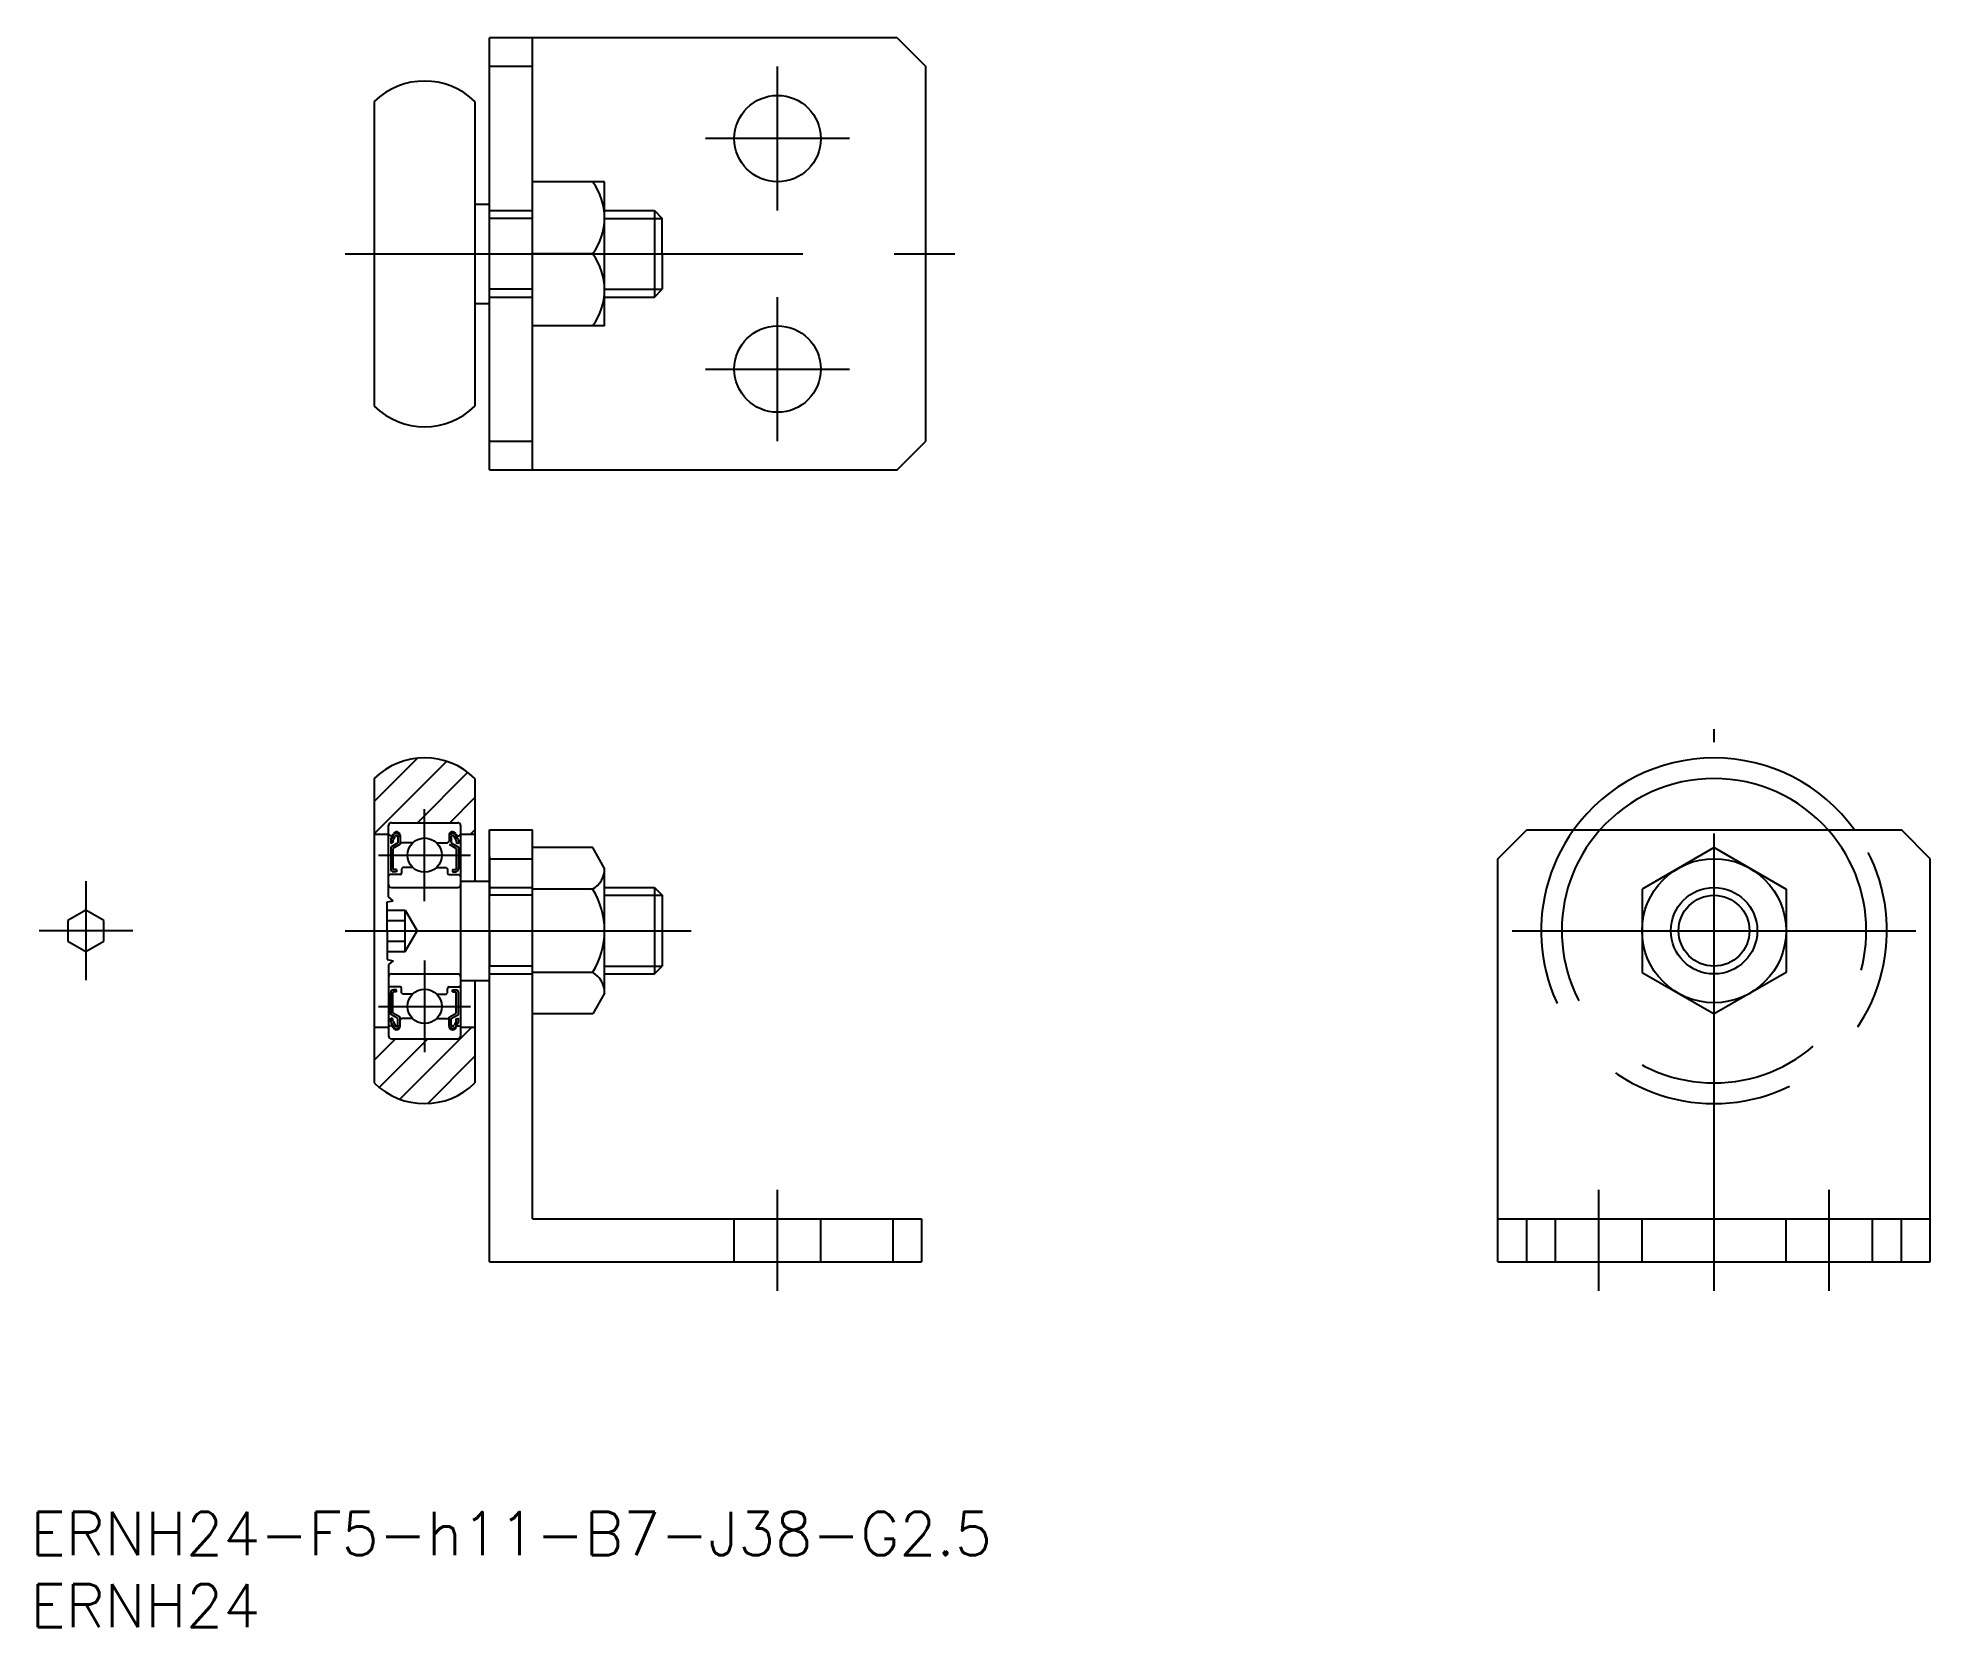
# Model space of a CAD drawing. Extents: x -23 to 108, y -48 to 62.
import ezdxf

# ---------------------------------------------------------------- set-up
doc = ezdxf.new("R2010")
doc.units = 0
doc.linetypes.add('CENTER', pattern=[50.8, 31.75, -6.35, 6.35, -6.35])
doc.linetypes.add('DASHED', pattern=[19.05, 12.7, -6.35])
doc.layers.get('0').update_dxf_attribs({"linetype": 'CONTINUOUS'})
doc.layers.add('CENTER', color=1, linetype='CONTINUOUS')
doc.styles.get("Standard").update_dxf_attribs({"font": 'txt.shx', "height": 3, "bigfont": 'bigfont.shx'})

msp = doc.modelspace()

# ---------------------------------------------------------------- linework, layer by layer
at = {"color": 7, "linetype": 'CONTINUOUS'}
for p, q in [((36.3, 62), (8, 62)), ((8, 32), (8, 62)), ((11, 32), (11, 62)), ((36.3, 62), (38.3, 60)), ((11, 60), (8, 60)), ((38.3, 34), (38.3, 60)), ((0, 57.57), (0, 36.43)), ((7, 57.57), (7, 36.43)), ((16, 52), (11, 52)), ((11, 42), (11, 52)), ((16, 42), (16, 52)), ((7, 50.45), (8, 50.45)), ((16, 50), (19.46, 50)), ((19.46, 50), (19.46, 44)), ((19.46, 50), (20, 49.46)), ((20, 47), (20, 49.46)), ((15.17, 47), (11, 47)), ((20, 47), (20, 44.54)), ((7, 43.55), (8, 43.55)), ((16, 44), (19.4, 44)), ((16, 44), (19.46, 44)), ((19.46, 44), (20, 44.54)), ((16, 42), (11, 42)), ((8, 34), (11, 34)), ((36.3, 32), (38.3, 34)), ((8, 32), (8.3, 32)), ((8.3, 32), (36.3, 32)), ((0, 10.57), (0, -10.57)), ((7, 10.57), (7, 3.45)), ((0, 6.7), (1, 6.7)), ((1, 2.35), (1, 7.3)), ((1.1, 6.6), (1, 6.7)), ((1.25, 6.6), (1.1, 6.6)), ((1.16, 6.35), (1.36, 6.69)), ((1.2, 7.5), (5.8, 7.5)), ((1.33, 6.74), (1.25, 6.6)), ((1.8, 6.62), (1.8, 6.01)), ((5.2, 6.62), (5.2, 6.2)), ((5.84, 6.35), (5.64, 6.69)), ((5.67, 6.74), (5.75, 6.6)), ((5.75, 6.6), (5.9, 6.6)), ((5.9, 6.6), (6, 6.7)), ((6, 7.3), (6, -7.3)), ((6, 6.7), (7, 6.7)), ((8, -23), (8, 7)), ((8, 7), (11, 7)), ((11, -20), (11, 7)), ((78, 5), (80, 7)), ((80, 7), (106, 7)), ((108, 5), (106, 7)), ((0, 5.29), (0, 5.29)), ((1.15, 6.3), (1.15, 6.06)), ((1.3, 6.12), (1.15, 6.06)), ((1.65, 6.1), (1.15, 5.81)), ((1.15, 5.81), (1.15, 4.3)), ((1.3, 6.26), (1.3, 6.12)), ((1.8, 6.01), (1.3, 5.72)), ((1.3, 5.72), (1.3, 4.25)), ((1.31, 6.31), (1.45, 6.55)), ((1.65, 6.52), (1.65, 6.1)), ((1.9, 6.1), (1.8, 6.2)), ((2.67, 6.1), (1.9, 6.1)), ((4.33, 6.1), (5.1, 6.1)), ((5.1, 6.1), (5.2, 6.2)), ((5.2, 6.01), (5.7, 5.72)), ((5.35, 6.52), (5.35, 6.1)), ((5.35, 6.1), (5.85, 5.81)), ((5.69, 6.31), (5.55, 6.55)), ((5.7, 6.26), (5.7, 6.12)), ((5.7, 6.12), (5.85, 6.06)), ((5.7, 5.72), (5.7, 4.25)), ((5.85, 6.3), (5.85, 6.06)), ((5.85, 5.81), (5.85, 4.3)), ((15.17, 5.77), (11, 5.77)), ((16, 4.33), (15.17, 5.77)), ((93, 5.77), (88, 2.89)), ((93, 5.77), (98, 2.89)), ((1.55, 4.25), (1.3, 4.25)), ((1.55, 4.1), (1.35, 4.1)), ((1.55, 4.25), (1.55, 4.1)), ((2, 4.4), (1.9, 4.3)), ((1.9, 4.3), (1.9, 4)), ((2.67, 4.4), (2, 4.4)), ((4.33, 4.4), (5, 4.4)), ((5, 4.4), (5.1, 4.3)), ((5.1, 4.3), (5.1, 4)), ((5.45, 4.25), (5.7, 4.25)), ((5.45, 4.25), (5.45, 4.1)), ((5.45, 4.1), (5.65, 4.1)), ((8, 5.15), (8, 2.4)), ((8, 5), (11, 5)), ((16, -4.33), (16, 4.33)), ((78, -23), (78, 5)), ((108, -23), (108, 5)), ((1.1, 3.9), (1, 3.8)), ((1.8, 3.9), (1.1, 3.9)), ((1.2, 3), (5.8, 3)), ((1.2, 3), (5.8, 3)), ((5.2, 3.9), (5.9, 3.9)), ((5.9, 3.9), (6, 3.8)), ((6, 3.45), (8, 3.45)), ((15.17, 2.89), (11, 2.89)), ((16, 3), (19.46, 3)), ((19.46, 3), (20, 2.46)), ((19.46, 3), (19.46, -3)), ((88, 2.89), (88, -2.89)), ((98, 2.89), (98, -2.89)), ((-20, 1.44), (-21.25, 0.72)), ((-18.75, 0.72), (-20, 1.44)), ((0.9, 2), (1.31, 2.08)), ((0.9, 0), (0.9, 2)), ((1.31, 2.08), (1, 2.35)), ((8, 0), (8, 2.4)), ((20, 2.46), (20, -2.46)), ((-21.25, 0.72), (-21.25, -0.72)), ((-18.75, -0.72), (-18.75, 0.72)), ((-21.25, -0.72), (-20, -1.44)), ((-20, -1.44), (-18.75, -0.72)), ((0.9, 0), (0.9, -2)), ((8, 0), (8, -2.4)), ((0.9, -2), (1.31, -2.08)), ((1.31, -2.08), (1, -2.35)), ((1, -2.35), (1, -7.3)), ((19.46, -3), (20, -2.46)), ((1.1, -3.9), (1, -3.8)), ((1.8, -3.9), (1.1, -3.9)), ((1.2, -3), (5.8, -3)), ((1.2, -3), (5.8, -3)), ((5.2, -3.9), (5.9, -3.9)), ((5.9, -3.9), (6, -3.8)), ((6, -3.45), (8, -3.45)), ((7, -3.45), (7, -10.57)), ((15.17, -2.89), (11, -2.89)), ((16, -3), (19.4, -3)), ((16, -3), (19.46, -3)), ((88, -2.89), (93, -5.77)), ((98, -2.89), (93, -5.77)), ((1.15, -5.81), (1.15, -4.3)), ((1.3, -5.72), (1.3, -4.25)), ((1.55, -4.25), (1.3, -4.25)), ((1.55, -4.1), (1.35, -4.1)), ((1.55, -4.25), (1.55, -4.1)), ((1.9, -4.3), (1.9, -4)), ((2, -4.4), (1.9, -4.3)), ((2.67, -4.4), (2, -4.4)), ((4.33, -4.4), (5, -4.4)), ((5, -4.4), (5.1, -4.3)), ((5.1, -4.3), (5.1, -4)), ((5.45, -4.1), (5.65, -4.1)), ((5.45, -4.25), (5.45, -4.1)), ((5.45, -4.25), (5.7, -4.25)), ((5.7, -5.72), (5.7, -4.25)), ((5.85, -5.81), (5.85, -4.3)), ((16, -4.33), (15.17, -5.77)), ((1.65, -6.1), (1.15, -5.81)), ((1.15, -6.3), (1.15, -6.06)), ((1.3, -6.12), (1.15, -6.06)), ((1.16, -6.35), (1.36, -6.69)), ((1.8, -6.01), (1.3, -5.72)), ((1.3, -6.26), (1.3, -6.12)), ((1.31, -6.31), (1.45, -6.55)), ((1.65, -6.53), (1.65, -6.1)), ((1.8, -6.62), (1.8, -6.01)), ((1.9, -6.1), (1.8, -6.2)), ((2.67, -6.1), (1.9, -6.1)), ((4.33, -6.1), (5.1, -6.1)), ((5.1, -6.1), (5.2, -6.2)), ((5.2, -6.01), (5.7, -5.72)), ((5.2, -6.62), (5.2, -6.01)), ((5.35, -6.1), (5.85, -5.81)), ((5.35, -6.53), (5.35, -6.1)), ((5.69, -6.31), (5.55, -6.55)), ((5.84, -6.35), (5.64, -6.69)), ((5.7, -6.12), (5.85, -6.06)), ((5.7, -6.26), (5.7, -6.12)), ((5.85, -6.3), (5.85, -6.06)), ((15.17, -5.77), (11, -5.77)), ((0, -6.7), (1, -6.7)), ((1.1, -6.6), (1, -6.7)), ((1.25, -6.6), (1.1, -6.6)), ((1.2, -7.5), (5.8, -7.5)), ((1.33, -6.74), (1.25, -6.6)), ((5.67, -6.74), (5.75, -6.6)), ((5.75, -6.6), (5.9, -6.6)), ((5.9, -6.6), (6, -6.7)), ((6, -6.7), (7, -6.7)), ((11, -20), (38, -20)), ((36, -20), (36, -23)), ((38, -20), (38, -23)), ((78, -20), (108, -20)), ((80, -23), (80, -20)), ((106, -23), (106, -20)), ((8, -23), (38, -23)), ((78, -23), (108, -23))]:
    msp.add_line(p, q, dxfattribs=at)
at = {"color": 3, "linetype": 'DASHED'}
for p, q in [((8, 50), (11, 50)), ((11, 49.46), (8, 49.46)), ((11, 44.54), (8, 44.54)), ((8, 44), (11, 44)), ((8, 3), (11, 3)), ((0.9, 1.44), (2.15, 1.44)), ((2.15, -1.44), (2.15, 1.44)), ((2.15, 1.44), (2.98, 0)), ((11, 2.46), (8, 2.46)), ((0.9, 0.72), (2.15, 0.72)), ((0.9, -0.72), (2.15, -0.72)), ((2.15, -1.44), (2.98, 0)), ((0.9, -1.44), (2.15, -1.44)), ((11, -2.46), (8, -2.46)), ((8, -3), (11, -3)), ((25, -23), (25, -20)), ((31, -23), (31, -20)), ((82, -23), (82, -20)), ((88, -23), (88, -20)), ((98, -23), (98, -20)), ((104, -23), (104, -20))]:
    msp.add_line(p, q, dxfattribs=at)
at = {"color": 3, "linetype": 'CONTINUOUS'}
for p, q in [((16, 49.46), (20, 49.46)), ((16, 44.54), (20, 44.54)), ((0, 8.98), (2.99, 11.97)), ((0, 6.74), (5.03, 11.76)), ((3.01, 7.5), (6.51, 11)), ((5.25, 7.5), (7, 9.25)), ((6.7, 6.7), (7, 7)), ((16, 2.46), (20, 2.46)), ((16, -2.46), (20, -2.46)), ((0, -6.74), (0.04, -6.7)), ((0, -8.98), (1.48, -7.5)), ((0.35, -10.88), (3.73, -7.5)), ((1.78, -11.69), (6.77, -6.7)), ((3.72, -12), (7, -8.72))]:
    msp.add_line(p, q, dxfattribs=at)
at = {"color": 7, "linetype": 'CONTINUOUS'}
for centre, radius in [((28, 55), 3), ((28, 39), 3), ((3.5, 5.25), 1.19), ((93, 0), 5), ((93, 0), 3), ((93, 0), 2.46), ((3.5, -5.25), 1.19)]:
    msp.add_circle(centre, radius, dxfattribs=at)
for centre, radius, start, end in [((3.5, 54), 5, 45.573, 134.427), ((11.83, 49.5), 4.17, 323.1301, 36.8699), ((11.83, 44.5), 4.17, 323.1301, 36.8699), ((3.5, 40), 5, 225.573, 314.427), ((3.5, 7), 5, 45.573, 134.427), ((93, 0), 12, 35.6853, 144.3147), ((93, 0), 10.57, 41.4684, 138.5316), ((1.2, 7.3), 0.2, 90, 180), ((1.55, 6.62), 0.25, 359.9996, 150.0002), ((1.55, 6.52), 0.25, 0, 139.1944), ((1.55, 6.52), 0.1, 0, 167.1249), ((5.45, 6.62), 0.25, 29.9998, 180.0004), ((5.45, 6.52), 0.25, 40.8056, 180), ((5.45, 6.52), 0.1, 12.8751, 180), ((5.8, 7.3), 0.2, 0, 90), ((1.25, 6.3), 0.1, 150.0003, 180.0006), ((1.4, 6.26), 0.1, 150.0003, 180.0006), ((5.6, 6.26), 0.1, 359.9994, 29.9997), ((5.75, 6.3), 0.1, 359.9994, 29.9997), ((1.35, 4.3), 0.2, 180.0003, 270.0003), ((1.8, 4), 0.1, 270.0006, 0), ((5.2, 4), 0.1, 180, 269.9994), ((5.65, 4.3), 0.2, 269.9997, 359.9997), ((14.33, 4.33), 1.67, 300, 360), ((1.2, 3.2), 0.2, 180, 270), ((5.8, 3.2), 0.2, 270, 0), ((10.58, 0), 5.42, 327.7958, 32.2042), ((1.2, -3.2), 0.2, 90, 180), ((1.8, -4), 0.1, 0, 89.9994), ((5.2, -4), 0.1, 90.0006, 180), ((5.8, -3.2), 0.2, 0, 90), ((14.33, -4.33), 1.67, 0, 60), ((1.35, -4.3), 0.2, 89.9997, 179.9997), ((5.65, -4.3), 0.2, 0.0003, 90.0003), ((1.25, -6.3), 0.1, 179.9994, 209.9997), ((1.4, -6.26), 0.1, 179.9994, 209.9997), ((1.55, -6.53), 0.25, 220.8056, 0), ((1.55, -6.53), 0.1, 192.8751, 0), ((5.45, -6.53), 0.25, 180, 319.1944), ((5.45, -6.53), 0.1, 180, 347.1249), ((5.6, -6.26), 0.1, 330.0003, 0.0006), ((5.75, -6.3), 0.1, 330.0003, 0.0006), ((1.2, -7.3), 0.2, 180, 270), ((1.55, -6.62), 0.25, 209.9998, 0.0004), ((5.45, -6.62), 0.25, 179.9996, 330.0002), ((5.8, -7.3), 0.2, 270, 0), ((3.5, -7), 5, 225.573, 314.427)]:
    msp.add_arc(centre, radius, start, end, dxfattribs=at)
at = {"color": 3, "linetype": 'DASHED'}
for radius, start, end in [(12, 144.3147, 35.6853), (10.57, 138.5316, 41.4684)]:
    msp.add_arc((93, 0), radius, start, end, dxfattribs=at)
at = {"layer": 'CENTER', "color": 1, "linetype": 'CENTER'}
for p, q in [((28, 50), (28, 60)), ((33, 55), (23, 55)), ((-2, 47), (40.3, 47)), ((28, 34), (28, 44)), ((23, 39), (33, 39)), ((93, -25), (93, 14)), ((3.5, 2.06), (3.5, 8.44)), ((0.31, 5.25), (6.69, 5.25)), ((-20, 3.44), (-20, -3.44)), ((-16.75, 0), (-23.25, 0)), ((-2, 0), (22, 0)), ((79, 0), (107, 0)), ((3.5, -2.06), (3.5, -8.44)), ((0.31, -5.25), (6.69, -5.25)), ((28, -25), (28, -18)), ((85, -25), (85, -18)), ((101, -25), (101, -18))]:
    msp.add_line(p, q, dxfattribs=at)

# ---------------------------------------------------------------- texts
at = {"color": 7, "linetype": 'CONTINUOUS'}
for s, p in [('ERNH24-F5-h11-B7-J38-G2.5', (-23.85, -43.36)), ('ERNH24', (-23.85, -48.36))]:
    msp.add_text(s, height=3, dxfattribs=at).set_placement(p)

doc.saveas('drawing.dxf')
